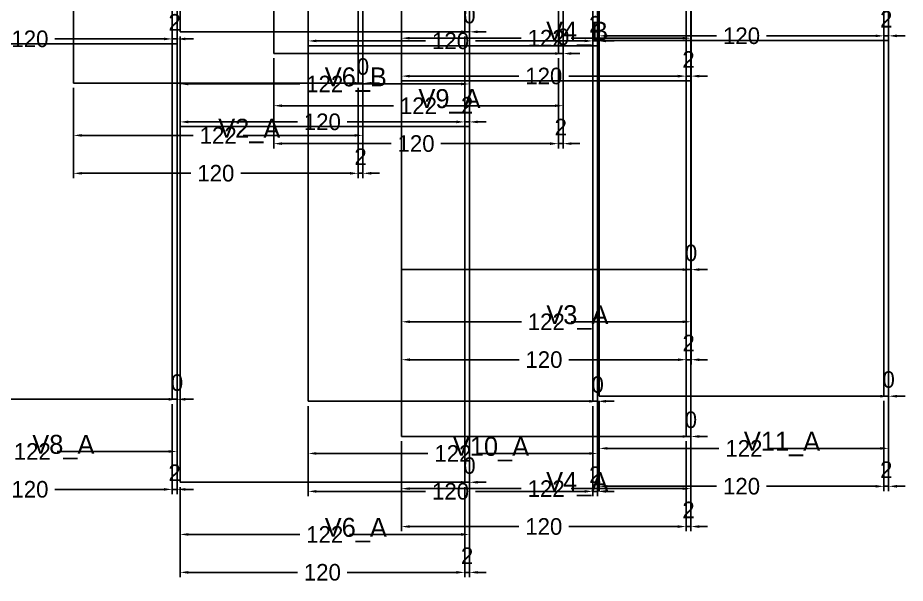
# Model space of a CAD drawing. Header units: metres. Extents: x 180 to 6304, y -9808 to 1664.
# Drawn here: x 5824.1 to 6198.2, y 750.2 to 988.7 of the extents above; entities that cross this region are included whole.
import ezdxf

# ---------------------------------------------------------------- set-up
doc = ezdxf.new("R2010")
doc.units = ezdxf.units.M
doc.layers.add('COTA', color=3, linetype='Continuous')
doc.dimstyles.new('COTA_VIG', dxfattribs={"dimtxt": 7, "dimasz": 3.5, "dimexe": 2, "dimexo": 2, "dimgap": 1.5, "dimtad": 1, "dimdec": 1, "dimcen": 2.5, "dimclrd": 3, "dimclre": 3, "dimclrt": 3, "dimazin": 3, "dimtfac": 1, "dimtmove": 0, "dimatfit": 3})

# ---------------------------------------------------------------- blocks, each defined once
blk = doc.blocks.new('_CLOSEDFILLED')
at = {"color": 0, "linetype": 'BYBLOCK'}
blk.add_solid([(-1, 0.16), (0, 0), (-1, -0.16)], dxfattribs=at)
blk = doc.blocks.new('*D13')
at = {"color": 3}
for p, q in [((5847.61, 959.09), (5847.61, 937.09)), ((5969.61, 959.09), (5969.61, 937.09)), ((5851.11, 939.09), (5898.11, 939.09)), ((5919.11, 939.09), (5966.11, 939.09))]:
    blk.add_line(p, q, dxfattribs=at)
at = {"layer": 'Defpoints'}
for p in [(5847.61, 961.09), (5969.61, 961.09), (5847.61, 939.09)]:
    blk.add_point(p, dxfattribs=at)
at = {"layer": 'COTA', "color": 3, "xscale": 3.5, "yscale": 3.5, "rotation": 180}
blk.add_blockref('_CLOSEDFILLED', (5847.61, 939.09), dxfattribs=at)
at = {"layer": 'COTA', "color": 3, "xscale": 3.5, "yscale": 3.5}
blk.add_blockref('_CLOSEDFILLED', (5969.61, 939.09), dxfattribs=at)
at = {"layer": 'COTA', "color": 3, "insert": (5908.61, 939.09), "char_height": 7, "attachment_point": 5}
blk.add_mtext('122', dxfattribs=at)
blk = doc.blocks.new('*D14')
at = {"color": 3}
for p, q in [((5847.61, 959.09), (5847.61, 921.09)), ((5967.61, 959.09), (5967.61, 921.09)), ((5851.11, 923.09), (5897.11, 923.09)), ((5918.11, 923.09), (5964.11, 923.09))]:
    blk.add_line(p, q, dxfattribs=at)
at = {"layer": 'Defpoints'}
for p in [(5847.61, 961.09), (5967.61, 961.09), (5847.61, 923.09)]:
    blk.add_point(p, dxfattribs=at)
at = {"layer": 'COTA', "color": 3, "xscale": 3.5, "yscale": 3.5, "rotation": 180}
blk.add_blockref('_CLOSEDFILLED', (5847.61, 923.09), dxfattribs=at)
at = {"layer": 'COTA', "color": 3, "xscale": 3.5, "yscale": 3.5}
blk.add_blockref('_CLOSEDFILLED', (5967.61, 923.09), dxfattribs=at)
at = {"layer": 'COTA', "color": 3, "insert": (5907.61, 923.09), "char_height": 7, "attachment_point": 5}
blk.add_mtext('120', dxfattribs=at)
blk = doc.blocks.new('*D25')
at = {"color": 3}
for p, q in [((5985.9, 880.47), (5985.9, 858.47)), ((6107.9, 880.47), (6107.9, 858.47)), ((5989.4, 860.47), (6036.4, 860.47)), ((6057.4, 860.47), (6104.4, 860.47))]:
    blk.add_line(p, q, dxfattribs=at)
at = {"layer": 'Defpoints'}
for p in [(5985.9, 882.47), (6107.9, 882.47), (5985.9, 860.47)]:
    blk.add_point(p, dxfattribs=at)
at = {"layer": 'COTA', "color": 3, "xscale": 3.5, "yscale": 3.5, "rotation": 180}
blk.add_blockref('_CLOSEDFILLED', (5985.9, 860.47), dxfattribs=at)
at = {"layer": 'COTA', "color": 3, "xscale": 3.5, "yscale": 3.5}
blk.add_blockref('_CLOSEDFILLED', (6107.9, 860.47), dxfattribs=at)
at = {"layer": 'COTA', "color": 3, "insert": (6046.9, 860.47), "char_height": 7, "attachment_point": 5}
blk.add_mtext('122', dxfattribs=at)
blk = doc.blocks.new('*D26')
at = {"color": 3}
for p, q in [((5985.9, 880.47), (5985.9, 842.47)), ((6105.9, 880.47), (6105.9, 842.47)), ((5989.4, 844.47), (6035.4, 844.47)), ((6056.4, 844.47), (6102.4, 844.47))]:
    blk.add_line(p, q, dxfattribs=at)
at = {"layer": 'Defpoints'}
for p in [(5985.9, 882.47), (6105.9, 882.47), (5985.9, 844.47)]:
    blk.add_point(p, dxfattribs=at)
at = {"layer": 'COTA', "color": 3, "xscale": 3.5, "yscale": 3.5, "rotation": 180}
blk.add_blockref('_CLOSEDFILLED', (5985.9, 844.47), dxfattribs=at)
at = {"layer": 'COTA', "color": 3, "xscale": 3.5, "yscale": 3.5}
blk.add_blockref('_CLOSEDFILLED', (6105.9, 844.47), dxfattribs=at)
at = {"layer": 'COTA', "color": 3, "insert": (6045.9, 844.47), "char_height": 7, "attachment_point": 5}
blk.add_mtext('120', dxfattribs=at)
blk = doc.blocks.new('*D37')
at = {"color": 3}
for p, q in [((5985.83, 810.09), (5985.83, 788.09)), ((6107.83, 810.09), (6107.83, 788.09)), ((5989.33, 790.09), (6036.33, 790.09)), ((6057.33, 790.09), (6104.33, 790.09))]:
    blk.add_line(p, q, dxfattribs=at)
at = {"layer": 'Defpoints'}
for p in [(5985.83, 812.09), (6107.83, 812.09), (5985.83, 790.09)]:
    blk.add_point(p, dxfattribs=at)
at = {"layer": 'COTA', "color": 3, "xscale": 3.5, "yscale": 3.5, "rotation": 180}
blk.add_blockref('_CLOSEDFILLED', (5985.83, 790.09), dxfattribs=at)
at = {"layer": 'COTA', "color": 3, "xscale": 3.5, "yscale": 3.5}
blk.add_blockref('_CLOSEDFILLED', (6107.83, 790.09), dxfattribs=at)
at = {"layer": 'COTA', "color": 3, "insert": (6046.83, 790.09), "char_height": 7, "attachment_point": 5}
blk.add_mtext('122', dxfattribs=at)
blk = doc.blocks.new('*D38')
at = {"color": 3}
for p, q in [((5985.83, 810.09), (5985.83, 772.09)), ((6105.83, 810.09), (6105.83, 772.09)), ((5989.33, 774.09), (6035.33, 774.09)), ((6056.33, 774.09), (6102.33, 774.09))]:
    blk.add_line(p, q, dxfattribs=at)
at = {"layer": 'Defpoints'}
for p in [(5985.83, 812.09), (6105.83, 812.09), (5985.83, 774.09)]:
    blk.add_point(p, dxfattribs=at)
at = {"layer": 'COTA', "color": 3, "xscale": 3.5, "yscale": 3.5, "rotation": 180}
blk.add_blockref('_CLOSEDFILLED', (5985.83, 774.09), dxfattribs=at)
at = {"layer": 'COTA', "color": 3, "xscale": 3.5, "yscale": 3.5}
blk.add_blockref('_CLOSEDFILLED', (6105.83, 774.09), dxfattribs=at)
at = {"layer": 'COTA', "color": 3, "insert": (6045.83, 774.09), "char_height": 7, "attachment_point": 5}
blk.add_mtext('120', dxfattribs=at)
blk = doc.blocks.new('*D41')
at = {"color": 3}
for p, q in [((5985.83, 1000.09), (5985.83, 978.09)), ((6107.83, 1000.09), (6107.83, 978.09)), ((5989.33, 980.09), (6036.33, 980.09)), ((6057.33, 980.09), (6104.33, 980.09))]:
    blk.add_line(p, q, dxfattribs=at)
at = {"layer": 'Defpoints'}
for p in [(5985.83, 1002.09), (6107.83, 1002.09), (5985.83, 980.09)]:
    blk.add_point(p, dxfattribs=at)
at = {"layer": 'COTA', "color": 3, "xscale": 3.5, "yscale": 3.5, "rotation": 180}
blk.add_blockref('_CLOSEDFILLED', (5985.83, 980.09), dxfattribs=at)
at = {"layer": 'COTA', "color": 3, "xscale": 3.5, "yscale": 3.5}
blk.add_blockref('_CLOSEDFILLED', (6107.83, 980.09), dxfattribs=at)
at = {"layer": 'COTA', "color": 3, "insert": (6046.83, 980.09), "char_height": 7, "attachment_point": 5}
blk.add_mtext('122', dxfattribs=at)
blk = doc.blocks.new('*D42')
at = {"color": 3}
for p, q in [((5985.83, 1000.09), (5985.83, 962.09)), ((6105.83, 1000.09), (6105.83, 962.09)), ((5989.33, 964.09), (6035.33, 964.09)), ((6056.33, 964.09), (6102.33, 964.09))]:
    blk.add_line(p, q, dxfattribs=at)
at = {"layer": 'Defpoints'}
for p in [(5985.83, 1002.09), (6105.83, 1002.09), (5985.83, 964.09)]:
    blk.add_point(p, dxfattribs=at)
at = {"layer": 'COTA', "color": 3, "xscale": 3.5, "yscale": 3.5, "rotation": 180}
blk.add_blockref('_CLOSEDFILLED', (5985.83, 964.09), dxfattribs=at)
at = {"layer": 'COTA', "color": 3, "xscale": 3.5, "yscale": 3.5}
blk.add_blockref('_CLOSEDFILLED', (6105.83, 964.09), dxfattribs=at)
at = {"layer": 'COTA', "color": 3, "insert": (6045.83, 964.09), "char_height": 7, "attachment_point": 5}
blk.add_mtext('120', dxfattribs=at)
blk = doc.blocks.new('*D61')
at = {"color": 3}
for p, q in [((5892.51, 790.77), (5892.51, 768.77)), ((6014.51, 790.77), (6014.51, 768.77)), ((5896.01, 770.77), (5943.01, 770.77)), ((5964.01, 770.77), (6011.01, 770.77))]:
    blk.add_line(p, q, dxfattribs=at)
at = {"layer": 'Defpoints'}
for p in [(5892.51, 792.77), (6014.51, 792.77), (5892.51, 770.77)]:
    blk.add_point(p, dxfattribs=at)
at = {"layer": 'COTA', "color": 3, "xscale": 3.5, "yscale": 3.5, "rotation": 180}
blk.add_blockref('_CLOSEDFILLED', (5892.51, 770.77), dxfattribs=at)
at = {"layer": 'COTA', "color": 3, "xscale": 3.5, "yscale": 3.5}
blk.add_blockref('_CLOSEDFILLED', (6014.51, 770.77), dxfattribs=at)
at = {"layer": 'COTA', "color": 3, "insert": (5953.51, 770.77), "char_height": 7, "attachment_point": 5}
blk.add_mtext('122', dxfattribs=at)
blk = doc.blocks.new('*D62')
at = {"color": 3}
for p, q in [((5892.51, 790.77), (5892.51, 752.77)), ((6012.51, 790.77), (6012.51, 752.77)), ((5896.01, 754.77), (5942.01, 754.77)), ((5963.01, 754.77), (6009.01, 754.77))]:
    blk.add_line(p, q, dxfattribs=at)
at = {"layer": 'Defpoints'}
for p in [(5892.51, 792.77), (6012.51, 792.77), (5892.51, 754.77)]:
    blk.add_point(p, dxfattribs=at)
at = {"layer": 'COTA', "color": 3, "xscale": 3.5, "yscale": 3.5, "rotation": 180}
blk.add_blockref('_CLOSEDFILLED', (5892.51, 754.77), dxfattribs=at)
at = {"layer": 'COTA', "color": 3, "xscale": 3.5, "yscale": 3.5}
blk.add_blockref('_CLOSEDFILLED', (6012.51, 754.77), dxfattribs=at)
at = {"layer": 'COTA', "color": 3, "insert": (5952.51, 754.77), "char_height": 7, "attachment_point": 5}
blk.add_mtext('120', dxfattribs=at)
blk = doc.blocks.new('*D65')
at = {"color": 3}
for p, q in [((5892.51, 980.77), (5892.51, 958.77)), ((6014.51, 980.77), (6014.51, 958.77)), ((5896.01, 960.77), (5943.01, 960.77)), ((5964.01, 960.77), (6011.01, 960.77))]:
    blk.add_line(p, q, dxfattribs=at)
at = {"layer": 'Defpoints'}
for p in [(5892.51, 982.77), (6014.51, 982.77), (5892.51, 960.77)]:
    blk.add_point(p, dxfattribs=at)
at = {"layer": 'COTA', "color": 3, "xscale": 3.5, "yscale": 3.5, "rotation": 180}
blk.add_blockref('_CLOSEDFILLED', (5892.51, 960.77), dxfattribs=at)
at = {"layer": 'COTA', "color": 3, "xscale": 3.5, "yscale": 3.5}
blk.add_blockref('_CLOSEDFILLED', (6014.51, 960.77), dxfattribs=at)
at = {"layer": 'COTA', "color": 3, "insert": (5953.51, 960.77), "char_height": 7, "attachment_point": 5}
blk.add_mtext('122', dxfattribs=at)
blk = doc.blocks.new('*D66')
at = {"color": 3}
for p, q in [((5892.51, 980.77), (5892.51, 942.77)), ((6012.51, 980.77), (6012.51, 942.77)), ((5896.01, 944.77), (5942.01, 944.77)), ((5963.01, 944.77), (6009.01, 944.77))]:
    blk.add_line(p, q, dxfattribs=at)
at = {"layer": 'Defpoints'}
for p in [(5892.51, 982.77), (6012.51, 982.77), (5892.51, 944.77)]:
    blk.add_point(p, dxfattribs=at)
at = {"layer": 'COTA', "color": 3, "xscale": 3.5, "yscale": 3.5, "rotation": 180}
blk.add_blockref('_CLOSEDFILLED', (5892.51, 944.77), dxfattribs=at)
at = {"layer": 'COTA', "color": 3, "xscale": 3.5, "yscale": 3.5}
blk.add_blockref('_CLOSEDFILLED', (6012.51, 944.77), dxfattribs=at)
at = {"layer": 'COTA', "color": 3, "insert": (5952.51, 944.77), "char_height": 7, "attachment_point": 5}
blk.add_mtext('120', dxfattribs=at)
blk = doc.blocks.new('*D85')
at = {"color": 3}
for p, q in [((5769.25, 825.77), (5769.25, 803.77)), ((5891.25, 825.77), (5891.25, 803.77)), ((5772.75, 805.77), (5819.75, 805.77)), ((5840.75, 805.77), (5887.75, 805.77))]:
    blk.add_line(p, q, dxfattribs=at)
at = {"layer": 'Defpoints'}
for p in [(5769.25, 827.77), (5891.25, 827.77), (5769.25, 805.77)]:
    blk.add_point(p, dxfattribs=at)
at = {"layer": 'COTA', "color": 3, "xscale": 3.5, "yscale": 3.5, "rotation": 180}
blk.add_blockref('_CLOSEDFILLED', (5769.25, 805.77), dxfattribs=at)
at = {"layer": 'COTA', "color": 3, "xscale": 3.5, "yscale": 3.5}
blk.add_blockref('_CLOSEDFILLED', (5891.25, 805.77), dxfattribs=at)
at = {"layer": 'COTA', "color": 3, "insert": (5830.25, 805.77), "char_height": 7, "attachment_point": 5}
blk.add_mtext('122', dxfattribs=at)
blk = doc.blocks.new('*D86')
at = {"color": 3}
for p, q in [((5769.25, 825.77), (5769.25, 787.77)), ((5889.25, 825.77), (5889.25, 787.77)), ((5772.75, 789.77), (5818.75, 789.77)), ((5839.75, 789.77), (5885.75, 789.77))]:
    blk.add_line(p, q, dxfattribs=at)
at = {"layer": 'Defpoints'}
for p in [(5769.25, 827.77), (5889.25, 827.77), (5769.25, 789.77)]:
    blk.add_point(p, dxfattribs=at)
at = {"layer": 'COTA', "color": 3, "xscale": 3.5, "yscale": 3.5, "rotation": 180}
blk.add_blockref('_CLOSEDFILLED', (5769.25, 789.77), dxfattribs=at)
at = {"layer": 'COTA', "color": 3, "xscale": 3.5, "yscale": 3.5}
blk.add_blockref('_CLOSEDFILLED', (5889.25, 789.77), dxfattribs=at)
at = {"layer": 'COTA', "color": 3, "insert": (5829.25, 789.77), "char_height": 7, "attachment_point": 5}
blk.add_mtext('120', dxfattribs=at)
blk = doc.blocks.new('*D90')
at = {"color": 3}
for p, q in [((5769.25, 1015.77), (5769.25, 977.77)), ((5889.25, 1015.77), (5889.25, 977.77)), ((5772.75, 979.77), (5818.75, 979.77)), ((5839.75, 979.77), (5885.75, 979.77))]:
    blk.add_line(p, q, dxfattribs=at)
at = {"layer": 'Defpoints'}
for p in [(5769.25, 1017.77), (5889.25, 1017.77), (5769.25, 979.77)]:
    blk.add_point(p, dxfattribs=at)
at = {"layer": 'COTA', "color": 3, "xscale": 3.5, "yscale": 3.5, "rotation": 180}
blk.add_blockref('_CLOSEDFILLED', (5769.25, 979.77), dxfattribs=at)
at = {"layer": 'COTA', "color": 3, "xscale": 3.5, "yscale": 3.5}
blk.add_blockref('_CLOSEDFILLED', (5889.25, 979.77), dxfattribs=at)
at = {"layer": 'COTA', "color": 3, "insert": (5829.25, 979.77), "char_height": 7, "attachment_point": 5}
blk.add_mtext('120', dxfattribs=at)
blk = doc.blocks.new('*D97')
at = {"color": 3}
for p, q in [((5932, 971.61), (5932, 949.61)), ((6054, 971.61), (6054, 949.61)), ((5935.5, 951.61), (5982.5, 951.61)), ((6003.5, 951.61), (6050.5, 951.61))]:
    blk.add_line(p, q, dxfattribs=at)
at = {"layer": 'Defpoints'}
for p in [(5932, 973.61), (6054, 973.61), (5932, 951.61)]:
    blk.add_point(p, dxfattribs=at)
at = {"layer": 'COTA', "color": 3, "xscale": 3.5, "yscale": 3.5, "rotation": 180}
blk.add_blockref('_CLOSEDFILLED', (5932, 951.61), dxfattribs=at)
at = {"layer": 'COTA', "color": 3, "xscale": 3.5, "yscale": 3.5}
blk.add_blockref('_CLOSEDFILLED', (6054, 951.61), dxfattribs=at)
at = {"layer": 'COTA', "color": 3, "insert": (5993, 951.61), "char_height": 7, "attachment_point": 5}
blk.add_mtext('122', dxfattribs=at)
blk = doc.blocks.new('*D98')
at = {"color": 3}
for p, q in [((5932, 971.61), (5932, 933.61)), ((6052, 971.61), (6052, 933.61)), ((5935.5, 935.61), (5981.5, 935.61)), ((6002.5, 935.61), (6048.5, 935.61))]:
    blk.add_line(p, q, dxfattribs=at)
at = {"layer": 'Defpoints'}
for p in [(5932, 973.61), (6052, 973.61), (5932, 935.61)]:
    blk.add_point(p, dxfattribs=at)
at = {"layer": 'COTA', "color": 3, "xscale": 3.5, "yscale": 3.5, "rotation": 180}
blk.add_blockref('_CLOSEDFILLED', (5932, 935.61), dxfattribs=at)
at = {"layer": 'COTA', "color": 3, "xscale": 3.5, "yscale": 3.5}
blk.add_blockref('_CLOSEDFILLED', (6052, 935.61), dxfattribs=at)
at = {"layer": 'COTA', "color": 3, "insert": (5992, 935.61), "char_height": 7, "attachment_point": 5}
blk.add_mtext('120', dxfattribs=at)
blk = doc.blocks.new('*D109')
at = {"color": 3}
for p, q in [((5946.53, 824.93), (5946.53, 802.93)), ((6068.53, 824.93), (6068.53, 802.93)), ((5950.03, 804.93), (5997.03, 804.93)), ((6018.03, 804.93), (6065.03, 804.93))]:
    blk.add_line(p, q, dxfattribs=at)
at = {"layer": 'Defpoints'}
for p in [(5946.53, 826.93), (6068.53, 826.93), (5946.53, 804.93)]:
    blk.add_point(p, dxfattribs=at)
at = {"layer": 'COTA', "color": 3, "xscale": 3.5, "yscale": 3.5, "rotation": 180}
blk.add_blockref('_CLOSEDFILLED', (5946.53, 804.93), dxfattribs=at)
at = {"layer": 'COTA', "color": 3, "xscale": 3.5, "yscale": 3.5}
blk.add_blockref('_CLOSEDFILLED', (6068.53, 804.93), dxfattribs=at)
at = {"layer": 'COTA', "color": 3, "insert": (6007.53, 804.93), "char_height": 7, "attachment_point": 5}
blk.add_mtext('122', dxfattribs=at)
blk = doc.blocks.new('*D110')
at = {"color": 3}
for p, q in [((5946.53, 824.93), (5946.53, 786.93)), ((6066.53, 824.93), (6066.53, 786.93)), ((5950.03, 788.93), (5996.03, 788.93)), ((6017.03, 788.93), (6063.03, 788.93))]:
    blk.add_line(p, q, dxfattribs=at)
at = {"layer": 'Defpoints'}
for p in [(5946.53, 826.93), (6066.53, 826.93), (5946.53, 788.93)]:
    blk.add_point(p, dxfattribs=at)
at = {"layer": 'COTA', "color": 3, "xscale": 3.5, "yscale": 3.5, "rotation": 180}
blk.add_blockref('_CLOSEDFILLED', (5946.53, 788.93), dxfattribs=at)
at = {"layer": 'COTA', "color": 3, "xscale": 3.5, "yscale": 3.5}
blk.add_blockref('_CLOSEDFILLED', (6066.53, 788.93), dxfattribs=at)
at = {"layer": 'COTA', "color": 3, "insert": (6006.53, 788.93), "char_height": 7, "attachment_point": 5}
blk.add_mtext('120', dxfattribs=at)
blk = doc.blocks.new('*D114')
at = {"color": 3}
for p, q in [((5946.53, 1014.93), (5946.53, 976.93)), ((6066.53, 1014.93), (6066.53, 976.93)), ((5950.03, 978.93), (5996.03, 978.93)), ((6017.03, 978.93), (6063.03, 978.93))]:
    blk.add_line(p, q, dxfattribs=at)
at = {"layer": 'Defpoints'}
for p in [(5946.53, 1016.93), (6066.53, 1016.93), (5946.53, 978.93)]:
    blk.add_point(p, dxfattribs=at)
at = {"layer": 'COTA', "color": 3, "xscale": 3.5, "yscale": 3.5, "rotation": 180}
blk.add_blockref('_CLOSEDFILLED', (5946.53, 978.93), dxfattribs=at)
at = {"layer": 'COTA', "color": 3, "xscale": 3.5, "yscale": 3.5}
blk.add_blockref('_CLOSEDFILLED', (6066.53, 978.93), dxfattribs=at)
at = {"layer": 'COTA', "color": 3, "insert": (6006.53, 978.93), "char_height": 7, "attachment_point": 5}
blk.add_mtext('120', dxfattribs=at)
blk = doc.blocks.new('*D121')
at = {"color": 3}
for p, q in [((6069.18, 827.07), (6069.18, 805.07)), ((6191.18, 827.07), (6191.18, 805.07)), ((6072.68, 807.07), (6119.68, 807.07)), ((6140.68, 807.07), (6187.68, 807.07))]:
    blk.add_line(p, q, dxfattribs=at)
at = {"layer": 'Defpoints'}
for p in [(6069.18, 829.07), (6191.18, 829.07), (6069.18, 807.07)]:
    blk.add_point(p, dxfattribs=at)
at = {"layer": 'COTA', "color": 3, "xscale": 3.5, "yscale": 3.5, "rotation": 180}
blk.add_blockref('_CLOSEDFILLED', (6069.18, 807.07), dxfattribs=at)
at = {"layer": 'COTA', "color": 3, "xscale": 3.5, "yscale": 3.5}
blk.add_blockref('_CLOSEDFILLED', (6191.18, 807.07), dxfattribs=at)
at = {"layer": 'COTA', "color": 3, "insert": (6130.18, 807.07), "char_height": 7, "attachment_point": 5}
blk.add_mtext('122', dxfattribs=at)
blk = doc.blocks.new('*D122')
at = {"color": 3}
for p, q in [((6069.18, 827.07), (6069.18, 789.07)), ((6189.18, 827.07), (6189.18, 789.07)), ((6072.68, 791.07), (6118.68, 791.07)), ((6139.68, 791.07), (6185.68, 791.07))]:
    blk.add_line(p, q, dxfattribs=at)
at = {"layer": 'Defpoints'}
for p in [(6069.18, 829.07), (6189.18, 829.07), (6069.18, 791.07)]:
    blk.add_point(p, dxfattribs=at)
at = {"layer": 'COTA', "color": 3, "xscale": 3.5, "yscale": 3.5, "rotation": 180}
blk.add_blockref('_CLOSEDFILLED', (6069.18, 791.07), dxfattribs=at)
at = {"layer": 'COTA', "color": 3, "xscale": 3.5, "yscale": 3.5}
blk.add_blockref('_CLOSEDFILLED', (6189.18, 791.07), dxfattribs=at)
at = {"layer": 'COTA', "color": 3, "insert": (6129.18, 791.07), "char_height": 7, "attachment_point": 5}
blk.add_mtext('120', dxfattribs=at)
blk = doc.blocks.new('*D126')
at = {"color": 3}
for p, q in [((6069.18, 1017.07), (6069.18, 979.07)), ((6189.18, 1017.07), (6189.18, 979.07)), ((6072.68, 981.07), (6118.68, 981.07)), ((6139.68, 981.07), (6185.68, 981.07))]:
    blk.add_line(p, q, dxfattribs=at)
at = {"layer": 'Defpoints'}
for p in [(6069.18, 1019.07), (6189.18, 1019.07), (6069.18, 981.07)]:
    blk.add_point(p, dxfattribs=at)
at = {"layer": 'COTA', "color": 3, "xscale": 3.5, "yscale": 3.5, "rotation": 180}
blk.add_blockref('_CLOSEDFILLED', (6069.18, 981.07), dxfattribs=at)
at = {"layer": 'COTA', "color": 3, "xscale": 3.5, "yscale": 3.5}
blk.add_blockref('_CLOSEDFILLED', (6189.18, 981.07), dxfattribs=at)
at = {"layer": 'COTA', "color": 3, "insert": (6129.18, 981.07), "char_height": 7, "attachment_point": 5}
blk.add_mtext('120', dxfattribs=at)

msp = doc.modelspace()

# ---------------------------------------------------------------- linework, layer by layer
at = {"layer": 'Paineis'}
for points in [[(5892.51, 982.77), (6012.51, 982.77), (6012.51, 1132.77), (5892.51, 1132.77)], [(6012.51, 982.77), (6014.51, 982.77), (6014.51, 1132.77), (6012.51, 1132.77)], [(5932, 973.61), (6052, 973.61), (6052, 1123.61), (5932, 1123.61)], [(6052, 973.61), (6054, 973.61), (6054, 1123.61), (6052, 1123.61)], [(5847.61, 961.09), (5967.61, 961.09), (5967.61, 1111.09), (5847.61, 1111.09)], [(5967.61, 961.09), (5969.61, 961.09), (5969.61, 1111.09), (5967.61, 1111.09)], [(5985.9, 882.47), (6105.9, 882.47), (6105.9, 1032.47), (5985.9, 1032.47)], [(6105.9, 882.47), (6107.9, 882.47), (6107.9, 1032.47), (6105.9, 1032.47)], [(5769.25, 827.77), (5889.25, 827.77), (5889.25, 977.77), (5769.25, 977.77)], [(5889.25, 827.77), (5891.25, 827.77), (5891.25, 977.77), (5889.25, 977.77)], [(5946.53, 826.93), (6066.53, 826.93), (6066.53, 976.93), (5946.53, 976.93)], [(6066.53, 826.93), (6068.53, 826.93), (6068.53, 976.93), (6066.53, 976.93)], [(6069.18, 829.07), (6189.18, 829.07), (6189.18, 979.07), (6069.18, 979.07)], [(6189.18, 829.07), (6191.18, 829.07), (6191.18, 979.07), (6189.18, 979.07)], [(5985.83, 812.09), (6105.83, 812.09), (6105.83, 962.09), (5985.83, 962.09)], [(6105.83, 812.09), (6107.83, 812.09), (6107.83, 962.09), (6105.83, 962.09)], [(5892.51, 792.77), (6012.51, 792.77), (6012.51, 942.77), (5892.51, 942.77)], [(6012.51, 792.77), (6014.51, 792.77), (6014.51, 942.77), (6012.51, 942.77)]]:
    msp.add_lwpolyline(points, close=True, dxfattribs=at)

# ---------------------------------------------------------------- texts
at = {"layer": 'Texto Secao', "char_height": 8, "attachment_point": 1}
for s, insert in [('V4_B', (6046.83, 987.09)), ('V6_B', (5953.51, 967.77)), ('V9_A', (5993, 958.61)), ('V2_A', (5908.61, 946.09)), ('V3_A', (6046.9, 867.47)), ('V8_A', (5830.25, 812.77)), ('V10_A', (6007.53, 811.93)), ('V11_A', (6130.18, 814.07)), ('V4_A', (6046.83, 797.09)), ('V6_A', (5953.51, 777.77))]:
    msp.add_mtext(s, dxfattribs=dict(at, insert=insert))

# ---------------------------------------------------------------- dimensions: what is measured, and where the dimension line sits
at = {"layer": 'COTA'}
for base, p1, p2 in [((6014.51, 982.77), (6014.51, 982.77), (6014.51, 1132.77)), ((6054, 973.61), (6054, 973.61), (6054, 1123.61)), ((5969.61, 961.09), (5969.61, 961.09), (5969.61, 1111.09)), ((6107.9, 882.47), (6107.9, 882.47), (6107.9, 1032.47)), ((5889.25, 979.77), (5889.25, 1017.77), (5891.25, 1017.77)), ((6189.18, 981.07), (6189.18, 1019.07), (6191.18, 1019.07)), ((6066.53, 978.93), (6066.53, 1016.93), (6068.53, 1016.93)), ((6105.83, 964.09), (6105.83, 1002.09), (6107.83, 1002.09)), ((6012.51, 944.77), (6012.51, 982.77), (6014.51, 982.77)), ((5891.25, 827.77), (5891.25, 827.77), (5891.25, 977.77)), ((6068.53, 826.93), (6068.53, 826.93), (6068.53, 976.93)), ((6191.18, 829.07), (6191.18, 829.07), (6191.18, 979.07)), ((6052, 935.61), (6052, 973.61), (6054, 973.61)), ((6107.83, 812.09), (6107.83, 812.09), (6107.83, 962.09)), ((5967.61, 923.09), (5967.61, 961.09), (5969.61, 961.09)), ((6014.51, 792.77), (6014.51, 792.77), (6014.51, 942.77)), ((6105.9, 844.47), (6105.9, 882.47), (6107.9, 882.47)), ((5889.25, 789.77), (5889.25, 827.77), (5891.25, 827.77)), ((6066.53, 788.93), (6066.53, 826.93), (6068.53, 826.93)), ((6189.18, 791.07), (6189.18, 829.07), (6191.18, 829.07)), ((6105.83, 774.09), (6105.83, 812.09), (6107.83, 812.09)), ((6012.51, 754.77), (6012.51, 792.77), (6014.51, 792.77))]:
    msp.add_linear_dim(base=base, p1=p1, p2=p2, dimstyle='COTA_VIG', dxfattribs=at).render()
for base, p1, p2, picture, middle in [((5769.25, 979.77), (5769.25, 1017.77), (5889.25, 1017.77), '*D90', (5829.25, 979.77)), ((6069.18, 981.07), (6069.18, 1019.07), (6189.18, 1019.07), '*D126', (6129.18, 981.07)), ((5946.53, 978.93), (5946.53, 1016.93), (6066.53, 1016.93), '*D114', (6006.53, 978.93)), ((5985.83, 980.09), (5985.83, 1002.09), (6107.83, 1002.09), '*D41', (6046.83, 980.09)), ((5985.83, 964.09), (5985.83, 1002.09), (6105.83, 1002.09), '*D42', (6045.83, 964.09)), ((5892.51, 960.77), (5892.51, 982.77), (6014.51, 982.77), '*D65', (5953.51, 960.77)), ((5892.51, 944.77), (5892.51, 982.77), (6012.51, 982.77), '*D66', (5952.51, 944.77)), ((5932, 951.61), (5932, 973.61), (6054, 973.61), '*D97', (5993, 951.61)), ((5932, 935.61), (5932, 973.61), (6052, 973.61), '*D98', (5992, 935.61)), ((5847.61, 939.09), (5847.61, 961.09), (5969.61, 961.09), '*D13', (5908.61, 939.09)), ((5847.61, 923.09), (5847.61, 961.09), (5967.61, 961.09), '*D14', (5907.61, 923.09)), ((5985.9, 860.47), (5985.9, 882.47), (6107.9, 882.47), '*D25', (6046.9, 860.47)), ((5985.9, 844.47), (5985.9, 882.47), (6105.9, 882.47), '*D26', (6045.9, 844.47)), ((5769.25, 805.77), (5769.25, 827.77), (5891.25, 827.77), '*D85', (5830.25, 805.77)), ((5769.25, 789.77), (5769.25, 827.77), (5889.25, 827.77), '*D86', (5829.25, 789.77)), ((5946.53, 804.93), (5946.53, 826.93), (6068.53, 826.93), '*D109', (6007.53, 804.93)), ((5946.53, 788.93), (5946.53, 826.93), (6066.53, 826.93), '*D110', (6006.53, 788.93)), ((6069.18, 807.07), (6069.18, 829.07), (6191.18, 829.07), '*D121', (6130.18, 807.07)), ((6069.18, 791.07), (6069.18, 829.07), (6189.18, 829.07), '*D122', (6129.18, 791.07)), ((5985.83, 790.09), (5985.83, 812.09), (6107.83, 812.09), '*D37', (6046.83, 790.09)), ((5985.83, 774.09), (5985.83, 812.09), (6105.83, 812.09), '*D38', (6045.83, 774.09)), ((5892.51, 770.77), (5892.51, 792.77), (6014.51, 792.77), '*D61', (5953.51, 770.77)), ((5892.51, 754.77), (5892.51, 792.77), (6012.51, 792.77), '*D62', (5952.51, 754.77))]:
    dim = msp.add_linear_dim(base=base, p1=p1, p2=p2, dimstyle='COTA_VIG', dxfattribs=at)
    dim.commit()
    dim.dimension.update_dxf_attribs({"geometry": picture, "text_midpoint": middle})

doc.saveas('drawing.dxf')
